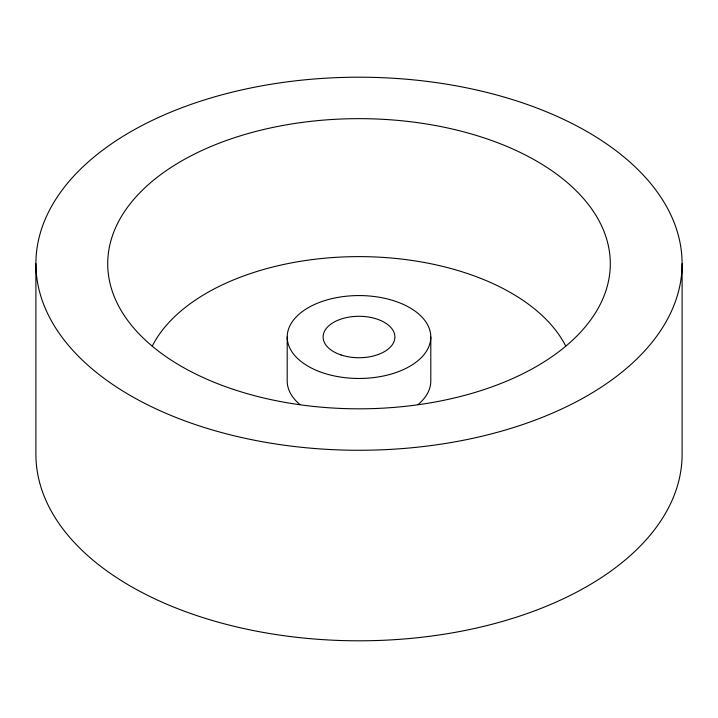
<?xml version="1.0" encoding="UTF-8"?>
<svg xmlns="http://www.w3.org/2000/svg" width="718" height="718" viewBox="0 0 718 718"><rect width="100%" height="100%" fill="white"/><g stroke="black" fill="none" stroke-linecap="round" stroke-linejoin="round"><path stroke-width="1.08" d="M682.1 263.73A323.1 186.536 0 0 1 197.45 425.28A323.1 186.536 0 0 1 197.45 102.189A323.1 186.536 0 0 1 682.1 263.73L682.1 454.27A323.1 186.536 0 0 1 359 640.806A323.1 186.536 0 0 1 35.9 454.27L35.9 263.73M430.8 337.011A71.8 41.456 0 0 1 323.1 372.911A71.8 41.456 0 0 1 323.1 301.12A71.8 41.456 0 0 1 430.8 337.011L430.8 380.989A71.8 41.456 0 0 1 418.1 404.521M287.2 337.011L287.2 380.989A71.8 41.456 0 0 0 299.9 404.521M152.315 345.968A215.4 124.358 0 0 1 359 256.622A215.4 124.358 0 0 1 565.685 345.968M233.35 389.38A251.3 145.09 0 0 0 610.3 263.73A251.3 145.09 0 0 0 233.35 138.089A251.3 145.09 0 0 0 233.35 389.38M341.05 354.961A35.9 20.723 0 0 0 394.9 337.011A35.9 20.723 0 0 0 341.05 319.07A35.9 20.723 0 0 0 341.05 354.961"/></g></svg>
